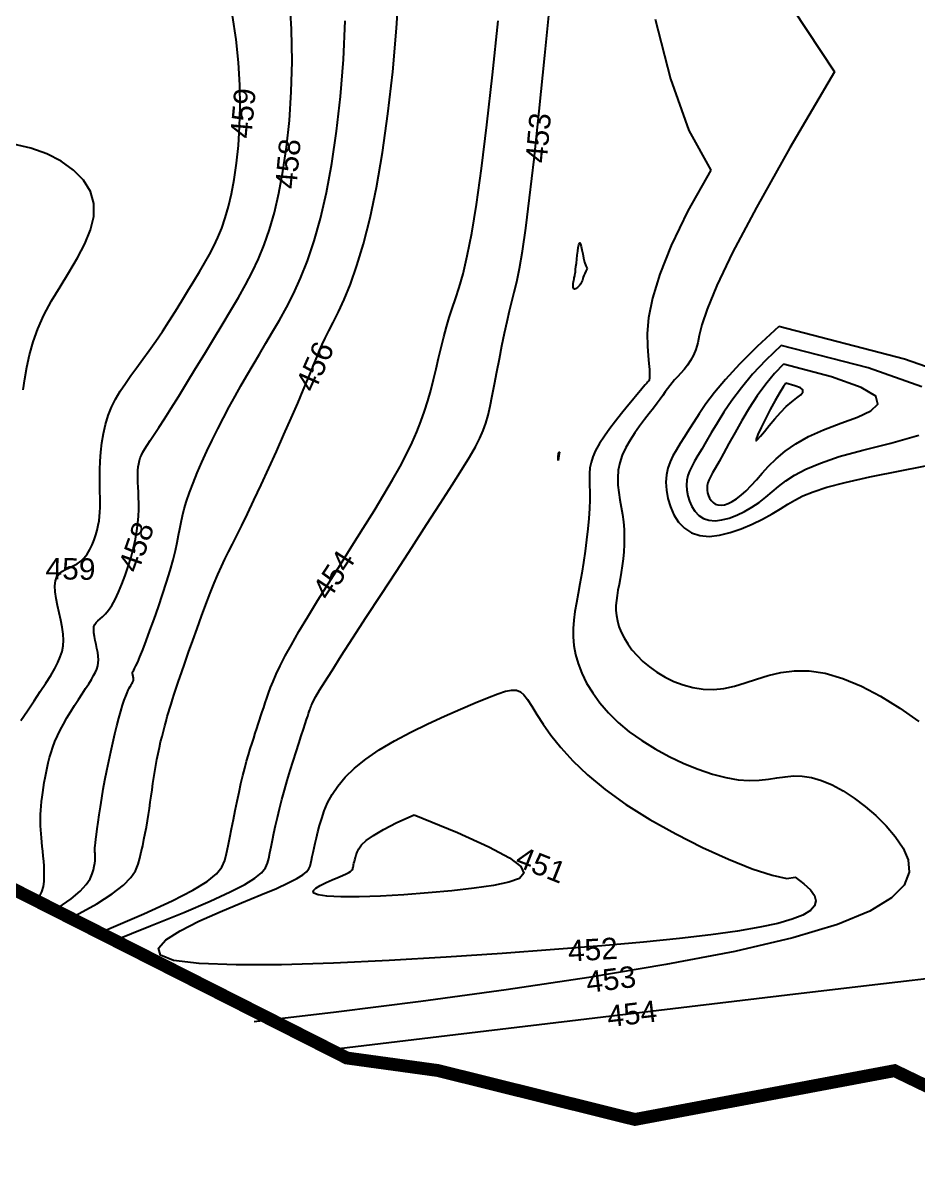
# Model space of a CAD drawing. Header units: metres. Extents: x 218545 to 227455, y 1543467 to 1556082.
# Drawn here: x 219207.1 to 219415.8, y 1550138.2 to 1550407.6 of the extents above; entities that cross this region are included whole.
import ezdxf

# ---------------------------------------------------------------- set-up
doc = ezdxf.new("R2010")
doc.units = ezdxf.units.M
doc.header["$MEASUREMENT"] = 0
doc.layers.add('2 M CONTOUR', color=33, linetype='Continuous')
doc.layers.add('SATGE-2', color=160, linetype='Continuous')
doc.layers.add('BO', color=7, linetype='Continuous', lineweight=30)
doc.styles.get("Standard").update_dxf_attribs({"font": 'arial.ttf'})

msp = doc.modelspace()

# ---------------------------------------------------------------- linework, layer by layer
at = {"layer": '2 M CONTOUR'}
for points in [[(219217.54077, 1550198.57475), (219219.34186, 1550199.44659), (219224.2571, 1550202.12583), (219227.90132, 1550204.44924), (219230.48223, 1550206.47683), (219232.20751, 1550208.26857), (219233.28485, 1550209.88445), (219233.92193, 1550211.38447), (219234.32645, 1550212.82861), (219234.67179, 1550214.26676), (219234.9941, 1550215.70847), (219235.2952, 1550217.15318), (219235.57695, 1550218.60033), (219235.84118, 1550220.04938), (219236.08974, 1550221.49977), (219236.32445, 1550222.95094), (219236.54715, 1550224.40234), (219236.76007, 1550225.85321), (219236.96687, 1550227.30196), (219237.17163, 1550228.74679), (219237.3784, 1550230.18589), (219237.59123, 1550231.61747), (219237.81418, 1550233.03973), (219238.05131, 1550234.45087), (219238.30667, 1550235.84909), (219238.58285, 1550237.23153), (219238.87651, 1550238.59116), (219239.18281, 1550239.91987), (219239.49695, 1550241.20956), (219239.8141, 1550242.45215), (219240.12945, 1550243.63954), (219240.43817, 1550244.76362), (219240.73545, 1550245.81631), (219241.02021, 1550246.79988), (219241.30636, 1550247.75819), (219241.61158, 1550248.74545), (219241.95351, 1550249.81589), (219242.34983, 1550251.02374), (219242.8182, 1550252.42321), (219243.37628, 1550254.06855), (219244.04173, 1550256.01396), (219244.82498, 1550258.29036), (219245.70758, 1550260.83541), (219246.66382, 1550263.56347), (219247.66802, 1550266.38888), (219248.69447, 1550269.22598), (219249.71749, 1550271.98913), (219250.71138, 1550274.59267), (219251.65045, 1550276.95096), (219252.51937, 1550279.01036), (219253.34433, 1550280.84538), (219254.16187, 1550282.56252), (219255.00856, 1550284.26832), (219255.92093, 1550286.06928), (219256.93555, 1550288.07192), (219258.08897, 1550290.38277), (219259.41773, 1550293.10835), (219260.94221, 1550296.31483), (219262.61801, 1550299.90706), (219264.38457, 1550303.74954), (219266.18131, 1550307.70678), (219267.94766, 1550311.64328), (219269.62304, 1550315.42355), (219271.14687, 1550318.91209), (219272.4586, 1550321.9734), (219273.51782, 1550324.51295), (219274.36487, 1550326.59996), (219275.06027, 1550328.34463), (219275.66454, 1550329.85715), (219276.23821, 1550331.24771), (219276.84178, 1550332.6265), (219277.53578, 1550334.10371), (219278.38073, 1550335.78952), (219279.4209, 1550337.79267), (219280.63556, 1550340.21602), (219281.98772, 1550343.16096), (219283.4404, 1550346.72891), (219284.95663, 1550351.02126), (219286.49942, 1550356.13942), (219288.0318, 1550362.18478), (219289.51677, 1550369.25875), (219290.91694, 1550377.40923), (219292.19318, 1550386.47012), (219293.30594, 1550396.22181), (219294.21568, 1550406.4447), (219294.88285, 1550416.9192)], [(219209.82072, 1550202.39426), (219210.87168, 1550203.72619), (219211.50227, 1550204.9731), (219211.83029, 1550206.16914), (219211.97352, 1550207.3485), (219212.0319, 1550208.53807), (219212.03385, 1550209.73567), (219211.98993, 1550210.93183), (219211.91071, 1550212.11708), (219211.80675, 1550213.28196), (219211.6886, 1550214.41701), (219211.56684, 1550215.51276), (219211.45201, 1550216.55975), (219211.3531, 1550217.55226), (219211.27268, 1550218.49957), (219211.21178, 1550219.41468), (219211.17139, 1550220.31063), (219211.15252, 1550221.20043), (219211.15617, 1550222.0971), (219211.18334, 1550223.01365), (219211.23504, 1550223.96312), (219211.31191, 1550224.95544), (219211.41313, 1550225.98823), (219211.53752, 1550227.05605), (219211.68391, 1550228.15344), (219211.8511, 1550229.27494), (219212.03792, 1550230.41511), (219212.24319, 1550231.56849), (219212.46573, 1550232.72964), (219212.70635, 1550233.8951), (219212.97382, 1550235.06948), (219213.27889, 1550236.25939), (219213.63233, 1550237.47145), (219214.04489, 1550238.71227), (219214.52733, 1550239.98845), (219215.09041, 1550241.30662), (219215.74489, 1550242.67338), (219216.49534, 1550244.09019), (219217.32159, 1550245.53787), (219218.19727, 1550246.99209), (219219.09602, 1550248.4285), (219219.99148, 1550249.82278), (219220.85729, 1550251.15057), (219221.66708, 1550252.38756), (219222.3945, 1550253.50939), (219223.01813, 1550254.50048), (219223.53639, 1550255.38013), (219223.95265, 1550256.17643), (219224.27028, 1550256.91742), (219224.49264, 1550257.63117), (219224.62311, 1550258.34574), (219224.66504, 1550259.08919), (219224.62182, 1550259.88958), (219224.50073, 1550260.76543), (219224.32474, 1550261.6971), (219224.12075, 1550262.65541), (219223.91566, 1550263.61117), (219223.73635, 1550264.5352), (219223.60972, 1550265.39832), (219223.56267, 1550266.17134), (219223.62209, 1550266.82509), (219223.80827, 1550267.34497), (219224.11501, 1550267.77487), (219224.52952, 1550268.17323), (219225.039, 1550268.59853), (219225.63066, 1550269.10923), (219226.29169, 1550269.7638), (219227.00929, 1550270.62071), (219227.77068, 1550271.73841), (219228.56188, 1550273.15612), (219229.3643, 1550274.83591), (219230.15818, 1550276.72059), (219230.92376, 1550278.753), (219231.64129, 1550280.87593), (219232.291, 1550283.03221), (219232.85313, 1550285.16466), (219233.30793, 1550287.21608), (219233.6419, 1550289.14004), (219233.86661, 1550290.93306), (219233.99987, 1550292.60242), (219234.05954, 1550294.15539), (219234.06342, 1550295.59923), (219234.02936, 1550296.94123), (219233.97517, 1550298.18865), (219233.91869, 1550299.34876), (219233.8756, 1550300.42854), (219233.85294, 1550301.43371), (219233.85563, 1550302.36973), (219233.88855, 1550303.24202), (219233.95662, 1550304.05603), (219234.06474, 1550304.81719), (219234.2178, 1550305.53094), (219234.42071, 1550306.20272), (219234.6816, 1550306.84695), (219235.02153, 1550307.514), (219235.4648, 1550308.26321), (219236.03571, 1550309.15394), (219236.75855, 1550310.24554), (219237.6576, 1550311.59735), (219238.75718, 1550313.26873), (219240.08157, 1550315.31903), (219241.64296, 1550317.78417), (219243.40508, 1550320.60642), (219245.31958, 1550323.70462), (219247.33808, 1550326.99759), (219249.41221, 1550330.40419), (219251.49361, 1550333.84324), (219253.5339, 1550337.23358), (219255.48473, 1550340.49406), (219257.30689, 1550343.57428), (219258.99791, 1550346.54696), (219260.56449, 1550349.51556), (219262.01331, 1550352.58358), (219263.35107, 1550355.85449), (219264.58448, 1550359.43178), (219265.72023, 1550363.41892), (219266.76501, 1550367.91939), (219267.71725, 1550373.01208), (219268.54237, 1550378.67741), (219269.1975, 1550384.87123), (219269.63978, 1550391.54938), (219269.82635, 1550398.66769), (219269.71435, 1550406.182), (219269.26092, 1550414.04814)], [(219227.24944, 1550193.16354), (219227.97089, 1550193.45422), (219236.82839, 1550197.00697), (219244.55432, 1550200.15454), (219250.717, 1550202.77906), (219255.40069, 1550204.92749), (219258.8186, 1550206.68797), (219261.18397, 1550208.14866), (219262.71003, 1550209.39773), (219263.60999, 1550210.52332), (219264.09709, 1550211.61361), (219264.38455, 1550212.75674), (219264.65118, 1550214.02538), (219264.93805, 1550215.43027), (219265.25183, 1550216.96666), (219265.59917, 1550218.62979), (219265.98673, 1550220.41491), (219266.42117, 1550222.31726), (219266.90914, 1550224.3321), (219267.4573, 1550226.45466), (219268.06778, 1550228.67268), (219268.72462, 1550230.94384), (219269.40734, 1550233.21833), (219270.09545, 1550235.4463), (219270.76847, 1550237.57793), (219271.4059, 1550239.56339), (219271.98726, 1550241.35285), (219272.49206, 1550242.89649), (219272.90543, 1550244.15936), (219273.23485, 1550245.16608), (219273.49342, 1550245.95617), (219273.69426, 1550246.56913), (219273.85044, 1550247.04447), (219273.97508, 1550247.42171), (219274.08128, 1550247.74034), (219274.18212, 1550248.03989), (219274.30038, 1550248.37061), (219274.4974, 1550248.82583), (219274.84422, 1550249.50963), (219275.41187, 1550250.52606), (219276.27136, 1550251.97922), (219277.49372, 1550253.97317), (219279.14997, 1550256.612), (219281.31114, 1550259.99977), (219284.01287, 1550264.18846), (219287.1493, 1550269.02162), (219290.57917, 1550274.29069), (219294.16125, 1550279.78713), (219297.75428, 1550285.30236), (219301.21703, 1550290.62785), (219304.40825, 1550295.55503), (219307.18669, 1550299.87536), (219309.44708, 1550303.44014), (219311.22809, 1550306.34014), (219312.60432, 1550308.726), (219313.65043, 1550310.74835), (219314.44104, 1550312.55783), (219315.05077, 1550314.30507), (219315.55426, 1550316.14071), (219316.02614, 1550318.21539), (219316.52723, 1550320.63873), (219317.06309, 1550323.35634), (219317.62548, 1550326.27282), (219318.20614, 1550329.29278), (219318.79683, 1550332.32082), (219319.3893, 1550335.26154), (219319.97531, 1550338.01953), (219320.5466, 1550340.49941), (219321.1002, 1550342.67803), (219321.65422, 1550344.82126), (219322.23203, 1550347.26723), (219322.85702, 1550350.35406), (219323.55256, 1550354.41989), (219324.34204, 1550359.80283), (219325.24883, 1550366.84101), (219326.29631, 1550375.87256), (219327.49569, 1550387.08072), (219328.80951, 1550400.02915), (219330.18811, 1550414.12663)], [(219386.66989, 1550410.91093), (219396.33327, 1550396.24419)], [(219206.59147, 1550244.8905), (219208.14739, 1550247.19723), (219209.67353, 1550249.47763), (219211.11491, 1550251.65718), (219212.41652, 1550253.66139), (219213.53353, 1550255.43656), (219214.46181, 1550257.01215), (219215.20739, 1550258.43842), (219215.7763, 1550259.76564), (219216.17458, 1550261.04406), (219216.40827, 1550262.32396), (219216.48338, 1550263.65558), (219216.40596, 1550265.08919), (219216.18907, 1550266.65796), (219215.87385, 1550268.32672), (219215.50848, 1550270.04318), (219215.14112, 1550271.75508), (219214.81995, 1550273.41015), (219214.59315, 1550274.95612), (219214.50888, 1550276.34071), (219214.61531, 1550277.51165), (219214.94584, 1550278.43457), (219215.47472, 1550279.14668), (219216.16141, 1550279.70307), (219216.96539, 1550280.15885), (219217.84613, 1550280.56912), (219218.76309, 1550280.98898), (219219.67575, 1550281.47353), (219220.54358, 1550282.07787), (219221.33314, 1550282.84272), (219222.03937, 1550283.75122), (219222.66432, 1550284.77212), (219223.21003, 1550285.87419), (219223.67854, 1550287.02616), (219224.0719, 1550288.19681), (219224.39213, 1550289.35487), (219224.64129, 1550290.46911), (219224.82277, 1550291.51944), (219224.94531, 1550292.53041), (219225.01901, 1550293.53772), (219225.05399, 1550294.57707), (219225.06033, 1550295.68419), (219225.04814, 1550296.89476), (219225.02751, 1550298.2445), (219225.00856, 1550299.76911), (219225.00297, 1550301.49161), (219225.02881, 1550303.38427), (219225.10573, 1550305.40666), (219225.25341, 1550307.51836), (219225.49149, 1550309.67895), (219225.83965, 1550311.848), (219226.31753, 1550313.98509), (219226.9448, 1550316.0498), (219227.73493, 1550318.01365), (219228.67666, 1550319.89597), (219229.75254, 1550321.72803), (219230.94511, 1550323.54111), (219232.23691, 1550325.36648), (219233.61051, 1550327.23542), (219235.04844, 1550329.1792), (219236.53325, 1550331.22909), (219238.04788, 1550333.40538), (219239.57683, 1550335.68437), (219241.10499, 1550338.0314), (219242.61723, 1550340.41177), (219244.09846, 1550342.79081), (219245.53354, 1550345.13385), (219246.90738, 1550347.4062), (219248.20485, 1550349.57317), (219249.41411, 1550351.61733), (219250.53634, 1550353.59012), (219251.57598, 1550355.5602), (219252.53748, 1550357.59626), (219253.42527, 1550359.76696), (219254.24381, 1550362.14099), (219254.99754, 1550364.78702), (219255.69089, 1550367.77371), (219256.32284, 1550371.15341), (219256.87042, 1550374.91315), (219257.30519, 1550379.02362), (219257.5987, 1550383.4555), (219257.72252, 1550388.17949), (219257.64819, 1550393.16628), (219257.34728, 1550398.38656), (219256.79134, 1550403.81102), (219255.96282, 1550409.39778)], [(219214.05417, 1550200.51804), (219215.29195, 1550201.24457), (219218.28071, 1550203.30686), (219220.40801, 1550205.10221), (219221.83316, 1550206.65484), (219222.71548, 1550207.98896), (219223.21429, 1550209.12879), (219223.48889, 1550210.09854), (219223.6735, 1550210.92113), (219223.80188, 1550211.61428), (219223.88268, 1550212.19444), (219223.92454, 1550212.67805), (219223.93612, 1550213.08152), (219223.92608, 1550213.42132), (219223.90305, 1550213.71386), (219223.8757, 1550213.97558), (219223.85198, 1550214.22567), (219223.83712, 1550214.49433), (219223.83566, 1550214.81452), (219223.85213, 1550215.21916), (219223.89107, 1550215.74123), (219223.95701, 1550216.41367), (219224.05449, 1550217.26942), (219224.18804, 1550218.34144), (219224.36125, 1550219.65208), (219224.5738, 1550221.18133), (219224.82444, 1550222.8986), (219225.1119, 1550224.77326), (219225.43491, 1550226.77472), (219225.79223, 1550228.87237), (219226.18257, 1550231.0356), (219226.60468, 1550233.23382), (219227.05602, 1550235.43651), (219227.52894, 1550237.61356), (219228.01451, 1550239.73496), (219228.5038, 1550241.77069), (219228.9879, 1550243.69074), (219229.45786, 1550245.4651), (219229.90477, 1550247.06375), (219230.3197, 1550248.45667), (219230.69559, 1550249.62317), (219231.03285, 1550250.57976), (219231.33375, 1550251.35227), (219231.60056, 1550251.96651), (219231.83557, 1550252.44832), (219232.04104, 1550252.82352), (219232.21925, 1550253.11794), (219232.37248, 1550253.3574), (219232.50273, 1550253.5644), (219232.61098, 1550253.74812), (219232.69792, 1550253.91444), (219232.76426, 1550254.0692), (219232.8107, 1550254.21827), (219232.83795, 1550254.36752), (219232.84671, 1550254.5228), (219232.83768, 1550254.68997), (219232.81239, 1550254.8729), (219232.77563, 1550255.06749), (219232.73303, 1550255.26764), (219232.69019, 1550255.46726), (219232.65274, 1550255.66026), (219232.62629, 1550255.84053), (219232.61647, 1550256.00198), (219232.62888, 1550256.13852), (219232.6707, 1550256.25538), (219232.7553, 1550256.40305), (219232.89763, 1550256.64339), (219233.11262, 1550257.0382), (219233.41519, 1550257.64934), (219233.82028, 1550258.53862), (219234.34283, 1550259.76788), (219234.99777, 1550261.39896), (219235.79086, 1550263.46646), (219236.69116, 1550265.89618), (219237.65856, 1550268.58667), (219238.65294, 1550271.43652), (219239.6342, 1550274.34428), (219240.56223, 1550277.20853), (219241.39692, 1550279.92784), (219242.09814, 1550282.40076), (219242.63966, 1550284.55506), (219243.0507, 1550286.43517), (219243.37432, 1550288.11471), (219243.65361, 1550289.6673), (219243.93164, 1550291.16656), (219244.2515, 1550292.6861), (219244.65625, 1550294.29955), (219245.18899, 1550296.08052), (219245.88225, 1550298.0838), (219246.72643, 1550300.28881), (219247.70141, 1550302.65613), (219248.78705, 1550305.14635), (219249.96322, 1550307.72006), (219251.20978, 1550310.33784), (219252.50661, 1550312.96028), (219253.83357, 1550315.54797), (219255.17476, 1550318.0718), (219256.53115, 1550320.54395), (219257.90797, 1550322.9869), (219259.31043, 1550325.42314), (219260.74373, 1550327.87515), (219262.21309, 1550330.36542), (219263.72372, 1550332.91643), (219265.28083, 1550335.55067), (219266.88535, 1550338.30185), (219268.52102, 1550341.24856), (219270.1673, 1550344.48062), (219271.80367, 1550348.08787), (219273.40957, 1550352.16012), (219274.96447, 1550356.78719), (219276.44783, 1550362.0589), (219277.83912, 1550368.06508), (219279.11404, 1550374.86265), (219280.23335, 1550382.37693), (219281.15402, 1550390.50034), (219281.83306, 1550399.12532), (219282.22746, 1550408.14428)], [(219223.92001, 1550195.01922), (219226.56076, 1550196.09244), (219235.26267, 1550199.79834), (219241.87618, 1550202.83198), (219246.70238, 1550205.31784), (219250.04236, 1550207.38038), (219252.19719, 1550209.1441), (219253.46797, 1550210.73348), (219254.15577, 1550212.273), (219254.56168, 1550213.88713), (219254.93622, 1550215.67257), (219255.3277, 1550217.61484), (219255.73386, 1550219.67167), (219256.15244, 1550221.80079), (219256.58119, 1550223.95992), (219257.01787, 1550226.10681), (219257.4602, 1550228.19918), (219257.90593, 1550230.19475), (219258.35269, 1550232.05978), (219258.79757, 1550233.7945), (219259.23754, 1550235.40768), (219259.66956, 1550236.90808), (219260.09061, 1550238.30446), (219260.49764, 1550239.60558), (219260.88764, 1550240.8202), (219261.25756, 1550241.95708), (219261.60596, 1550243.02654), (219261.93776, 1550244.04515), (219262.25945, 1550245.03104), (219262.57752, 1550246.00235), (219262.89847, 1550246.97719), (219263.2288, 1550247.9737), (219263.57501, 1550249.01001), (219263.94359, 1550250.10425), (219264.3468, 1550251.27949), (219264.81991, 1550252.57858), (219265.40395, 1550254.0493), (219266.13995, 1550255.73946), (219267.06895, 1550257.69683), (219268.23198, 1550259.96922), (219269.67007, 1550262.6044), (219271.42424, 1550265.65017), (219273.51504, 1550269.1291), (219275.88097, 1550272.96287), (219278.44007, 1550277.04797), (219281.11035, 1550281.28086), (219283.80983, 1550285.558), (219286.45654, 1550289.77587), (219288.96849, 1550293.83095), (219291.2637, 1550297.61969), (219293.27879, 1550301.06503), (219295.02473, 1550304.19578), (219296.53107, 1550307.06718), (219297.82739, 1550309.73449), (219298.94324, 1550312.25298), (219299.90819, 1550314.6779), (219300.7518, 1550317.0645), (219301.50363, 1550319.46806), (219302.19076, 1550321.93013), (219302.83035, 1550324.43754), (219303.43708, 1550326.96342), (219304.02561, 1550329.48091), (219304.61062, 1550331.96312), (219305.20679, 1550334.38319), (219305.8288, 1550336.71426), (219306.49131, 1550338.92945), (219307.2071, 1550341.04958), (219307.98133, 1550343.28618), (219308.81726, 1550345.89847), (219309.71815, 1550349.14568), (219310.68725, 1550353.28701), (219311.72783, 1550358.58169), (219312.84315, 1550365.28893), (219314.03646, 1550373.66796), (219315.30278, 1550383.85689), (219316.60406, 1550395.50947), (219317.89405, 1550408.15836)], [(219354.54126, 1550408.5393), (219358.08099, 1550394.58558), (219362.37568, 1550382.58995), (219367.51471, 1550373.30996)], [(219396.33327, 1550396.24419), (219385.92427, 1550378.50282), (219378.14816, 1550364.62623), (219372.60612, 1550354.08682), (219368.89932, 1550346.35698), (219366.62893, 1550340.90911), (219365.39612, 1550337.21559), (219364.80206, 1550334.74881), (219364.44792, 1550332.98119), (219364.00653, 1550331.4704), (219363.43732, 1550330.11539), (219362.7714, 1550328.90039), (219362.03986, 1550327.80963), (219361.27381, 1550326.82735), (219360.50433, 1550325.93779), (219359.76254, 1550325.12519), (219359.07952, 1550324.37377), (219358.476, 1550323.66609), (219357.93115, 1550322.97792), (219357.41378, 1550322.28336), (219356.89269, 1550321.5565), (219356.33668, 1550320.77144), (219355.71455, 1550319.90226), (219354.99511, 1550318.92306), (219354.14716, 1550317.80793), (219353.15368, 1550316.53908), (219352.05444, 1550315.13118), (219350.90338, 1550313.60704), (219349.75444, 1550311.98945), (219348.66158, 1550310.30121), (219347.67874, 1550308.56511), (219346.85987, 1550306.80395), (219346.25891, 1550305.04052), (219345.91296, 1550303.29305), (219345.79168, 1550301.56139), (219345.84787, 1550299.84085), (219346.03434, 1550298.12671), (219346.30391, 1550296.41425), (219346.60938, 1550294.69878), (219346.90355, 1550292.97557), (219347.13924, 1550291.23992), (219347.2792, 1550289.49034), (219347.32598, 1550287.73823), (219347.29209, 1550285.99823), (219347.19002, 1550284.28496), (219347.03227, 1550282.61306), (219346.83135, 1550280.99714), (219346.59976, 1550279.45184), (219346.34999, 1550277.9918), (219346.09558, 1550276.62583), (219345.85411, 1550275.33958), (219345.64422, 1550274.11289), (219345.48452, 1550272.92558), (219345.39365, 1550271.75751), (219345.39022, 1550270.58851), (219345.49285, 1550269.39842), (219345.72017, 1550268.16708), (219346.08874, 1550266.88018), (219346.60683, 1550265.54691), (219347.28065, 1550264.18228), (219348.11641, 1550262.80135), (219349.12033, 1550261.41913), (219350.29861, 1550260.05066), (219351.65747, 1550258.71099), (219353.20311, 1550257.41513), (219354.9369, 1550256.18187), (219356.84081, 1550255.04497), (219358.89195, 1550254.04193), (219361.06746, 1550253.21024), (219363.34444, 1550252.58742), (219365.70003, 1550252.21097), (219368.11133, 1550252.11838), (219370.55549, 1550252.34716), (219373.02068, 1550252.90687), (219375.53944, 1550253.69534), (219378.15537, 1550254.58246), (219380.91207, 1550255.43813), (219383.85315, 1550256.13222), (219387.0222, 1550256.53463), (219390.46284, 1550256.51525), (219394.21865, 1550255.94397), (219398.30766, 1550254.72619), (219402.6455, 1550252.90933), (219407.12224, 1550250.57635), (219411.62791, 1550247.81017), (219416.05259, 1550244.69375)], [(219367.51471, 1550373.30996), (219362.17627, 1550363.81739), (219358.27165, 1550355.7608), (219355.58606, 1550349.00449), (219353.90474, 1550343.41273), (219353.0129, 1550338.84983), (219352.69577, 1550335.18006), (219352.73858, 1550332.26771), (219352.92655, 1550329.97708), (219353.08232, 1550328.18502), (219353.17818, 1550326.81872), (219353.22383, 1550325.81793), (219353.22898, 1550325.12241), (219353.20334, 1550324.67191), (219353.1566, 1550324.4062), (219353.09848, 1550324.26503), (219353.03867, 1550324.18816), (219352.98028, 1550324.11967), (219352.89998, 1550324.02095), (219352.76785, 1550323.85772), (219352.55396, 1550323.59571), (219352.22838, 1550323.20062), (219351.76118, 1550322.63817), (219351.12244, 1550321.8741), (219350.28223, 1550320.8741), (219349.22611, 1550319.61882), (219348.00166, 1550318.14848), (219346.67194, 1550316.51826), (219345.30001, 1550314.7833), (219343.94893, 1550312.99874), (219342.68178, 1550311.21975), (219341.56162, 1550309.50148), (219340.6515, 1550307.89908), (219339.99649, 1550306.44923), (219339.56955, 1550305.11469), (219339.32565, 1550303.83976), (219339.21975, 1550302.56875), (219339.20682, 1550301.24594), (219339.24182, 1550299.81562), (219339.27971, 1550298.2221), (219339.27546, 1550296.40967), (219339.19314, 1550294.34113), (219339.03336, 1550292.05323), (219338.8058, 1550289.60124), (219338.5202, 1550287.04044), (219338.18624, 1550284.42608), (219337.81365, 1550281.81342), (219337.41212, 1550279.25774), (219336.99138, 1550276.81429), (219336.56471, 1550274.5235), (219336.15976, 1550272.3664), (219335.80776, 1550270.30917), (219335.53995, 1550268.31801), (219335.38755, 1550266.3591), (219335.38179, 1550264.39863), (219335.55391, 1550262.40279), (219335.93514, 1550260.33777), (219336.55324, 1550258.17958), (219337.4221, 1550255.94361), (219338.55213, 1550253.65508), (219339.95375, 1550251.33918), (219341.63736, 1550249.02113), (219343.6134, 1550246.72615), (219345.89227, 1550244.47945), (219348.48438, 1550242.30623), (219351.38485, 1550240.23271), (219354.52753, 1550238.28902), (219357.83095, 1550236.50629), (219361.21367, 1550234.91567), (219364.59422, 1550233.54827), (219367.89116, 1550232.43524), (219371.02301, 1550231.60771), (219373.90833, 1550231.09681), (219376.49033, 1550230.91313), (219378.81094, 1550230.98507), (219380.93675, 1550231.22052), (219382.93437, 1550231.52732), (219384.8704, 1550231.81336), (219386.81142, 1550231.98649), (219388.82405, 1550231.95459), (219390.97488, 1550231.62551), (219393.30976, 1550230.92782), (219395.79157, 1550229.87281), (219398.36242, 1550228.49245), (219400.96443, 1550226.81872), (219403.53973, 1550224.8836), (219406.03044, 1550222.71907), (219408.37869, 1550220.35711), (219410.52658, 1550217.82969), (219412.36366, 1550215.16624), (219413.56908, 1550212.38602), (219413.76941, 1550209.50572), (219412.59121, 1550206.54205), (219409.66104, 1550203.51172), (219404.60548, 1550200.43141), (219397.05108, 1550197.31784), (219386.62442, 1550194.18771), (219373.12453, 1550191.06174), (219357.04041, 1550187.97673), (219339.03351, 1550184.97351), (219319.76529, 1550182.09291), (219299.89722, 1550179.37576), (219280.09075, 1550176.86287), (219261.00736, 1550174.59508)], [(219422.45933, 1550185.234), (219407.80183, 1550183.48242), (219388.58723, 1550181.19318), (219364.51017, 1550178.32566), (219336.54716, 1550174.99524), (219305.99521, 1550171.35632), (219278.79643, 1550168.11656)]]:
    msp.add_lwpolyline(points, dxfattribs=at)
at = {"layer": '2 M CONTOUR', "flags": 128}
for points in [[(219207.08678, 1550322.06907), (219207.49167, 1550324.64839), (219207.97379, 1550327.37401), (219208.59611, 1550330.23405), (219209.42162, 1550333.21666), (219210.51329, 1550336.30998), (219211.93411, 1550339.50214), (219213.70979, 1550342.77801), (219215.71696, 1550346.10932), (219217.79499, 1550349.46454), (219219.78324, 1550352.81212), (219221.52107, 1550356.12054), (219222.84786, 1550359.35825), (219223.60295, 1550362.49371), (219223.62572, 1550365.49539), (219222.79956, 1550368.32957), (219221.18397, 1550370.95388), (219218.88249, 1550373.32375), (219215.99866, 1550375.39461), (219212.636, 1550377.12191), (219208.89805, 1550378.4611), (219204.88835, 1550379.3676)], [(219338.69615, 1550350.37573), (219338.35118, 1550349.75781), (219338.09423, 1550349.22011), (219337.90578, 1550348.75082), (219337.76634, 1550348.33813), (219337.65638, 1550347.9702), (219337.5564, 1550347.63523), (219337.44691, 1550347.3214), (219337.30838, 1550347.01689), (219337.12673, 1550346.71402), (219336.90947, 1550346.42165), (219336.66953, 1550346.15276), (219336.41984, 1550345.92035), (219336.17333, 1550345.73742), (219335.94293, 1550345.61694), (219335.74156, 1550345.57191), (219335.58216, 1550345.61534), (219335.47421, 1550345.75475), (219335.41343, 1550345.97598), (219335.39209, 1550346.25936), (219335.40248, 1550346.58528), (219335.43687, 1550346.9341), (219335.48753, 1550347.28619), (219335.54674, 1550347.6219), (219335.60678, 1550347.92161), (219335.66162, 1550348.17373), (219335.71201, 1550348.39886), (219335.76041, 1550348.62569), (219335.80927, 1550348.88285), (219335.86103, 1550349.19902), (219335.91815, 1550349.60286), (219335.98308, 1550350.12302), (219336.05826, 1550350.78818), (219336.14551, 1550351.61054), (219336.24404, 1550352.53662), (219336.35239, 1550353.49647), (219336.46914, 1550354.42014), (219336.59285, 1550355.2377), (219336.72208, 1550355.8792), (219336.8554, 1550356.27471), (219336.99135, 1550356.35429), (219337.12987, 1550356.07368), (219337.2763, 1550355.49137), (219337.43733, 1550354.69153), (219337.61967, 1550353.75836), (219337.83002, 1550352.77601), (219338.07509, 1550351.82867), (219338.36156, 1550351.00052), (219338.69615, 1550350.37573)], [(219383.34776, 1550336.85873), (219378.28927, 1550332.13615), (219374.19384, 1550328.03429), (219370.92872, 1550324.48603), (219368.36113, 1550321.42426), (219366.3583, 1550318.78184), (219364.78748, 1550316.49167), (219363.51589, 1550314.48662), (219362.41077, 1550312.69956), (219361.36556, 1550311.06786), (219360.37852, 1550309.54674), (219359.4741, 1550308.09593), (219358.67679, 1550306.67514), (219358.01103, 1550305.24408), (219357.5013, 1550303.76247), (219357.17205, 1550302.19001), (219357.04776, 1550300.48643), (219357.15005, 1550298.63241), (219357.48917, 1550296.69253), (219358.07255, 1550294.75232), (219358.90759, 1550292.89734), (219360.00171, 1550291.21313), (219361.36233, 1550289.78523), (219362.99687, 1550288.6992), (219364.91274, 1550288.04058), (219367.10279, 1550287.86731), (219369.50155, 1550288.12694), (219372.02902, 1550288.73941), (219374.60516, 1550289.62465), (219377.14995, 1550290.7026), (219379.58336, 1550291.89321), (219381.82537, 1550293.11642), (219383.79596, 1550294.29216), (219385.47735, 1550295.36165), (219387.10072, 1550296.35121), (219388.95953, 1550297.30842), (219391.34722, 1550298.28086), (219394.55722, 1550299.31614), (219398.88298, 1550300.46183), (219404.61793, 1550301.76552), (219412.05553, 1550303.2748), (219421.12843, 1550305.05366)], [(219430.94197, 1550322.85566), (219412.69604, 1550329.2196), (219383.34776, 1550336.85873)], [(219383.90944, 1550332.43329), (219380.3267, 1550329.00087), (219377.25537, 1550325.70186), (219374.63975, 1550322.55866), (219372.42415, 1550319.59368), (219370.55286, 1550316.82931), (219368.97021, 1550314.28796), (219367.62048, 1550311.99203), (219366.448, 1550309.96392), (219365.40696, 1550308.21389), (219364.49126, 1550306.70363), (219363.70466, 1550305.38268), (219363.05095, 1550304.20058), (219362.53391, 1550303.10689), (219362.15734, 1550302.05113), (219361.925, 1550300.98287), (219361.84069, 1550299.85164), (219361.90838, 1550298.62482), (219362.13278, 1550297.34119), (219362.5188, 1550296.05734), (219363.07135, 1550294.82989), (219363.79534, 1550293.71544), (219364.69567, 1550292.7706), (219365.77725, 1550292.05197), (219367.04499, 1550291.61615), (219368.49574, 1550291.50393), (219370.09414, 1550291.69273), (219371.79676, 1550292.14415), (219373.56019, 1550292.8198), (219375.34101, 1550293.68126), (219377.0958, 1550294.69014), (219378.78113, 1550295.80804), (219380.35359, 1550296.99656), (219381.80741, 1550298.22427), (219383.28746, 1550299.48774), (219384.97626, 1550300.79049), (219387.05633, 1550302.13607), (219389.71019, 1550303.528), (219393.12035, 1550304.96982), (219397.46934, 1550306.46507), (219402.93968, 1550308.01728), (219409.46961, 1550309.64859), (219416.02035, 1550311.45554)], [(219416.76981, 1550322.74245), (219404.17844, 1550327.15464), (219383.90944, 1550332.43329)], [(219384.47112, 1550328.00784), (219382.36413, 1550325.86559), (219380.3169, 1550323.36943), (219378.35078, 1550320.63129), (219376.48716, 1550317.7631), (219374.74742, 1550314.87677), (219373.15293, 1550312.08425), (219371.72507, 1550309.49744), (219370.48522, 1550307.22828), (219369.44836, 1550305.35992), (219368.60399, 1550303.86051), (219367.93521, 1550302.66942), (219367.42511, 1550301.72603), (219367.0568, 1550300.96969), (219366.81338, 1550300.3398), (219366.67796, 1550299.77572), (219366.63362, 1550299.21684), (219366.66671, 1550298.61723), (219366.77638, 1550297.98985), (219366.96505, 1550297.36237), (219367.23511, 1550296.76245), (219367.58896, 1550296.21776), (219368.029, 1550295.75596), (219368.55763, 1550295.40473), (219369.17724, 1550295.19172), (219369.8887, 1550295.14055), (219370.68673, 1550295.25852), (219371.56451, 1550295.5489), (219372.51523, 1550296.01495), (219373.53208, 1550296.65992), (219374.60823, 1550297.48708), (219375.73688, 1550298.49967), (219376.91121, 1550299.70095), (219378.13748, 1550301.0869), (219379.47421, 1550302.62427), (219380.99299, 1550304.27257), (219382.76544, 1550305.99127), (219384.86315, 1550307.73985), (219387.35772, 1550309.47781), (219390.32074, 1550311.16462), (219393.82382, 1550312.75976), (219397.8108, 1550314.24353), (219401.71449, 1550315.67938), (219404.83995, 1550317.15161), (219406.49226, 1550318.74448), (219405.97647, 1550320.54226), (219402.59764, 1550322.62923), (219395.66083, 1550325.08967), (219384.47112, 1550328.00784)], [(219385.0328, 1550323.5824), (219384.45117, 1550322.82395), (219383.58029, 1550321.41218), (219382.52384, 1550319.54946), (219381.38547, 1550317.43817), (219380.26884, 1550315.28069), (219379.27761, 1550313.27939), (219378.51544, 1550311.63664), (219378.086, 1550310.55481), (219378.06569, 1550310.18112), (219378.42195, 1550310.44205), (219379.09496, 1550311.20892), (219380.02491, 1550312.35306), (219381.15198, 1550313.74579), (219382.41635, 1550315.25844), (219383.75821, 1550316.76231), (219385.11774, 1550318.12873), (219386.42649, 1550319.25816), (219387.5815, 1550320.16753), (219388.47114, 1550320.90291), (219388.98383, 1550321.51037), (219389.00794, 1550322.03598), (219388.43188, 1550322.52581), (219387.14403, 1550323.02593), (219385.0328, 1550323.5824)], [(219331.93287, 1550305.60316), (219331.91487, 1550306.20993), (219331.92069, 1550306.67028), (219331.94501, 1550307.00426), (219331.98249, 1550307.23194), (219332.02781, 1550307.3734), (219332.07563, 1550307.44869), (219332.12062, 1550307.47787), (219332.15745, 1550307.48102), (219332.18204, 1550307.47501), (219332.19526, 1550307.46399), (219332.19924, 1550307.4489), (219332.1961, 1550307.43071), (219332.18797, 1550307.41036), (219332.17697, 1550307.38882), (219332.16522, 1550307.36703), (219332.15485, 1550307.34595), (219332.14711, 1550307.32319), (219332.13981, 1550307.28296), (219332.12985, 1550307.20612), (219332.11419, 1550307.07355), (219332.08973, 1550306.8661), (219332.0534, 1550306.56464), (219332.00214, 1550306.15004), (219331.93287, 1550305.60316)], [(219387.18908, 1550208.33739), (219389.22213, 1550206.84536), (219390.73516, 1550205.44063), (219391.68521, 1550204.11768), (219392.02931, 1550202.87099), (219391.7245, 1550201.69504), (219390.72782, 1550200.58428), (219388.99631, 1550199.53321), (219386.487, 1550198.53629), (219383.15267, 1550197.58723), (219378.9291, 1550196.67673), (219373.7478, 1550195.7947), (219367.5403, 1550194.93107), (219360.2381, 1550194.07576), (219351.77274, 1550193.2187), (219342.07573, 1550192.34981), (219331.07859, 1550191.45901), (219318.81846, 1550190.54916), (219305.75492, 1550189.67477), (219292.45318, 1550188.90328), (219279.47845, 1550188.30214), (219267.39595, 1550187.93879), (219256.77088, 1550187.88067), (219248.16845, 1550188.19522), (219242.15386, 1550188.94989), (219239.11171, 1550190.1834), (219238.70411, 1550191.81954), (219240.41255, 1550193.75341), (219243.71854, 1550195.8801), (219248.10357, 1550198.09468), (219253.04914, 1550200.29224), (219258.03674, 1550202.36787), (219262.54787, 1550204.21665), (219266.17133, 1550205.75978), (219268.92519, 1550207.02299), (219270.93482, 1550208.05809), (219272.32558, 1550208.91694), (219273.22286, 1550209.65135), (219273.75201, 1550210.31317), (219274.03841, 1550210.95422), (219274.20743, 1550211.62634), (219274.36469, 1550212.37377), (219274.53682, 1550213.21035), (219274.73069, 1550214.14233), (219274.95319, 1550215.17594), (219275.21119, 1550216.31744), (219275.51156, 1550217.57306), (219275.86119, 1550218.94907), (219276.26695, 1550220.45169), (219276.7448, 1550222.08354), (219277.34703, 1550223.83274), (219278.13502, 1550225.68375), (219279.17014, 1550227.62106), (219280.51377, 1550229.62915), (219282.22728, 1550231.69249), (219284.37205, 1550233.79555), (219287.00945, 1550235.92283), (219290.16617, 1550238.05538), (219293.73015, 1550240.16064), (219297.55466, 1550242.20265), (219301.49294, 1550244.14543), (219305.39827, 1550245.953), (219309.1239, 1550247.58941), (219312.52309, 1550249.01868), (219315.44909, 1550250.20483), (219317.7972, 1550251.1151), (219319.63076, 1550251.72953), (219321.05519, 1550252.03135), (219322.17587, 1550252.00381), (219323.09818, 1550251.63014), (219323.92753, 1550250.89359), (219324.7693, 1550249.77739), (219325.72888, 1550248.26479), (219326.90656, 1550246.3497), (219328.38228, 1550244.0687), (219330.23085, 1550241.46906), (219332.52711, 1550238.59805), (219335.34588, 1550235.50294), (219338.76198, 1550232.23097), (219342.85025, 1550228.82942), (219347.68551, 1550225.34555), (219353.27413, 1550221.84255), (219359.34867, 1550218.44732), (219365.5732, 1550215.30269), (219371.61182, 1550212.55148), (219377.12863, 1550210.33652), (219381.78772, 1550208.80063), (219385.25317, 1550208.08665), (219387.18908, 1550208.33739)], [(219298.34967, 1550222.93053), (219308.40725, 1550218.80516), (219315.72965, 1550215.48282), (219320.57726, 1550212.85693), (219323.21043, 1550210.8209), (219323.88955, 1550209.26816), (219322.875, 1550208.09213), (219320.42715, 1550207.18623), (219316.80637, 1550206.44388), (219312.2752, 1550205.77866), (219307.10473, 1550205.18476), (219301.56824, 1550204.67653), (219295.93899, 1550204.26831), (219290.49024, 1550203.97447), (219285.49526, 1550203.80934), (219281.2273, 1550203.78728), (219277.95962, 1550203.92263), (219275.88722, 1550204.22171), (219274.89196, 1550204.65867), (219274.77743, 1550205.19964), (219275.34722, 1550205.81073), (219276.40493, 1550206.45807), (219277.75413, 1550207.10777), (219279.19844, 1550207.72596), (219280.54142, 1550208.27875), (219281.62567, 1550208.7405), (219282.4497, 1550209.11849), (219283.05104, 1550209.42822), (219283.4672, 1550209.68522), (219283.73569, 1550209.90497), (219283.89403, 1550210.10301), (219283.97972, 1550210.29483), (219284.0303, 1550210.49595), (219284.07763, 1550210.72042), (219284.13101, 1550210.97647), (219284.19412, 1550211.27089), (219284.27061, 1550211.61044), (219284.36417, 1550212.00191), (219284.47845, 1550212.45207), (219284.61712, 1550212.96769), (219284.78384, 1550213.55556), (219285.00335, 1550214.22491), (219285.3846, 1550214.99479), (219286.05761, 1550215.88674), (219287.1524, 1550216.92226), (219288.79898, 1550218.12289), (219291.12737, 1550219.51012), (219294.2676, 1550221.1055), (219298.34967, 1550222.93053)]]:
    msp.add_lwpolyline(points, dxfattribs=at)
at = {"layer": 'BO', "ltscale": 100, "const_width": 3, "elevation": -1469.86579}
msp.add_lwpolyline([(220503.80733, 1549512.44697), (219515.87829, 1550118.20739), (219510.10794, 1550115.06758), (219410.37343, 1550163.23258), (219349.80343, 1550151.84687), (219303.85905, 1550163.26435), (219282.60865, 1550166.18515), (219201.95605, 1550207.04686), (219155.4055, 1550164.5262), (219077.22276, 1550134.18077), (219071.95965, 1550219.67516), (219076.75268, 1550255.12547), (219102.48814, 1550330.30178), (219137.06082, 1550407.27519), (219172.29238, 1550517.26572), (219226.52368, 1550643.99254), (219281.27895, 1550691.76081), (219275.63134, 1550781.70462), (219272.64674, 1550804.0849)], dxfattribs=at)
at = {"layer": 'SATGE-2', "lineweight": 40, "elevation": -1469.86579}
msp.add_lwpolyline([(220505.65723, 1549511.31268), (219515.87829, 1550118.20739), (219510.10794, 1550115.06758), (219410.37343, 1550163.23258), (219349.80343, 1550151.84687), (219303.85905, 1550163.26435), (219282.60865, 1550166.18515), (219201.95605, 1550207.04686), (219155.4055, 1550164.5262), (219077.22276, 1550134.18077), (219071.95965, 1550219.67516), (219076.75268, 1550255.12547), (219102.48814, 1550330.30178), (219137.06082, 1550407.27519), (219172.29238, 1550517.26572), (219226.52368, 1550643.99254), (219281.27895, 1550691.76081), (219275.63134, 1550781.70462), (219272.64674, 1550804.0849), (221454.72196, 1550800.13349)], dxfattribs=at)
msp.add_lwpolyline([(220505.65723, 1549511.31268), (219515.87829, 1550118.20739), (219510.10794, 1550115.06758), (219410.37343, 1550163.23258), (219349.80343, 1550151.84687), (219303.85905, 1550163.26435), (219282.60865, 1550166.18515), (219201.95605, 1550207.04686), (219155.4055, 1550164.5262), (219077.22276, 1550134.18077), (219071.95965, 1550219.67516), (219076.75268, 1550255.12547), (219102.48814, 1550330.30178), (219137.06082, 1550407.27519), (219172.29238, 1550517.26572), (219226.52368, 1550643.99254), (219281.27895, 1550691.76081), (219275.63134, 1550781.70462), (219272.64674, 1550804.0849), (221454.72196, 1550800.13349)], dxfattribs=at)

# ---------------------------------------------------------------- texts
at = {"layer": '2 M CONTOUR', "char_height": 5, "attachment_point": 5}
for s, insert, rotation in [('{459}', (219258.40906, 1550386.58576, -1010.86579), 84.7700138), ('{453}', (219327.27771, 1550380.8442, -1016.86579), 84.7700138), ('{458}', (219268.89553, 1550374.79537, -1011.86579), 84.7700138), ('{456}', (219275.15949, 1550327.51447, -1013.86579), 65.7516172), ('{458}', (219233.49718, 1550285.403, -1011.86579), 70.4639395), ('{454}', (219279.53982, 1550278.89317, -1015.86579), 56.6688373), ('{459}', (219218.15491, 1550280.26004, -1010.86579), 359.1712422), ('{451}', (219327.91532, 1550211.21311, -1018.86579), 338.3806546), ('{452}', (219339.98385, 1550191.45709, -1017.86579), 3.4481345), ('{453}', (219344.21916, 1550184.52394, -1016.86579), 7.1499346), ('{454}', (219349.1249, 1550176.49333, -1015.86579), 6.7917629)]:
    msp.add_mtext(s, dxfattribs=dict(at, insert=insert, rotation=rotation))

doc.saveas('drawing.dxf')
